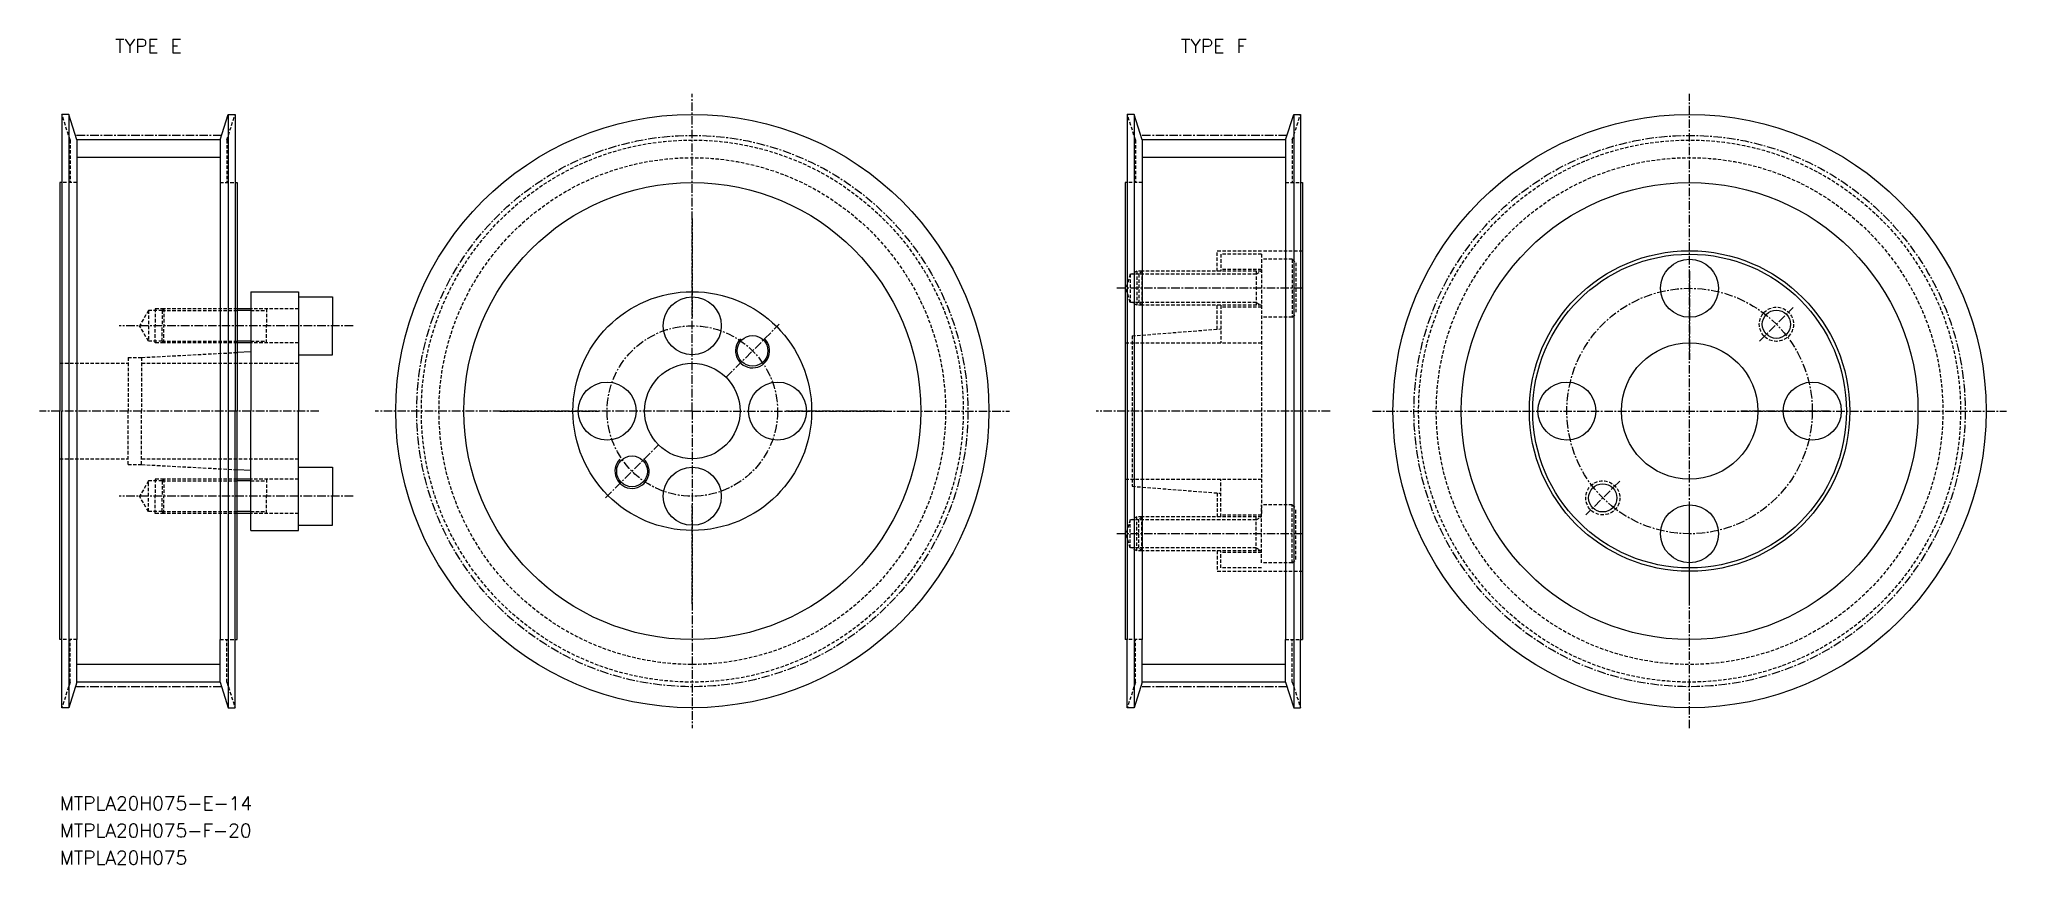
# Model space of a CAD drawing. Extents: x 328 to 616, y 1627 to 1748.
import ezdxf
from ezdxf.enums import TextEntityAlignment as Align

# ---------------------------------------------------------------- set-up
doc = ezdxf.new("R2010")
doc.units = 0
doc.linetypes.add('CENTER', pattern=[2, 1.25, -0.25, 0.25, -0.25])
doc.linetypes.add('DASHED', pattern=[0.75, 0.5, -0.25])
doc.layers.get('0').update_dxf_attribs({"linetype": 'CONTINUOUS'})
doc.layers.add('CENTER', color=1, linetype='CENTER')
doc.styles.add('MISUMI', font='txt.shx')

msp = doc.modelspace()

# ---------------------------------------------------------------- linework, layer by layer
at = {"color": 7, "linetype": 'CONTINUOUS'}
for p, q in [((330.84, 1736.88), (330.84, 1726.88)), ((331.84, 1736.88), (330.84, 1736.88)), ((331.84, 1736.88), (331.84, 1649.88)), ((333.04, 1733.12), (331.84, 1736.88)), ((354.04, 1733.12), (355.24, 1736.88)), ((355.24, 1736.88), (355.24, 1649.88)), ((355.24, 1736.88), (356.24, 1736.88)), ((356.24, 1736.88), (356.24, 1726.88)), ((487.1, 1736.88), (487.1, 1726.88)), ((488.1, 1736.88), (487.1, 1736.88)), ((488.1, 1736.88), (488.1, 1649.88)), ((489.3, 1733.12), (488.1, 1736.88)), ((510.3, 1733.12), (511.5, 1736.88)), ((511.5, 1736.88), (511.5, 1649.88)), ((511.5, 1736.88), (512.5, 1736.88)), ((512.5, 1736.88), (512.5, 1726.88)), ((354.04, 1733.12), (333.04, 1733.12)), ((333.04, 1733.12), (333.04, 1726.88)), ((354.04, 1733.12), (354.04, 1726.88)), ((510.3, 1733.12), (489.3, 1733.12)), ((489.3, 1733.12), (489.3, 1726.88)), ((510.3, 1733.12), (510.3, 1726.88)), ((330.54, 1726.88), (330.54, 1693.38)), ((330.84, 1726.88), (330.54, 1726.88)), ((330.84, 1726.88), (330.84, 1693.38)), ((333.04, 1726.88), (333.04, 1659.88)), ((354.04, 1726.88), (354.04, 1659.88)), ((356.24, 1726.88), (356.24, 1693.38)), ((356.24, 1726.88), (356.54, 1726.88)), ((356.54, 1726.88), (356.54, 1708.38)), ((486.8, 1726.88), (486.8, 1659.88)), ((487.1, 1726.88), (486.8, 1726.88)), ((487.1, 1726.88), (487.1, 1659.88)), ((489.3, 1726.88), (489.3, 1659.88)), ((510.3, 1726.88), (510.3, 1659.88)), ((512.5, 1726.88), (512.5, 1659.88)), ((512.5, 1726.88), (512.8, 1726.88)), ((512.8, 1726.88), (512.8, 1659.88)), ((356.54, 1708.38), (356.54, 1703.38)), ((358.54, 1708.38), (356.54, 1708.38)), ((358.54, 1710.88), (365.54, 1710.88)), ((358.54, 1710.88), (358.54, 1708.38)), ((358.54, 1708.38), (358.54, 1703.38)), ((365.54, 1710.88), (365.54, 1710.13)), ((365.54, 1710.13), (370.54, 1710.13)), ((365.54, 1710.13), (365.54, 1701.63)), ((370.54, 1710.13), (370.54, 1705.88)), ((370.54, 1701.63), (370.54, 1705.88)), ((356.54, 1703.38), (356.54, 1701.97)), ((358.54, 1703.38), (356.54, 1703.38)), ((358.54, 1703.38), (358.54, 1702.08)), ((358.54, 1702.08), (356.54, 1701.97)), ((356.54, 1701.97), (356.54, 1693.38)), ((358.54, 1702.08), (358.54, 1693.38)), ((365.54, 1701.63), (365.54, 1693.38)), ((365.54, 1701.63), (370.54, 1701.63)), ((330.54, 1659.88), (330.54, 1693.38)), ((330.84, 1659.88), (330.84, 1693.38)), ((356.24, 1659.88), (356.24, 1693.38)), ((356.54, 1684.78), (356.54, 1693.38)), ((358.54, 1684.68), (358.54, 1693.38)), ((365.54, 1685.13), (365.54, 1693.38)), ((365.54, 1676.63), (365.54, 1685.13)), ((365.54, 1685.13), (370.54, 1685.13)), ((370.54, 1685.13), (370.54, 1680.88)), ((356.54, 1683.38), (356.54, 1684.78)), ((358.54, 1684.68), (356.54, 1684.78)), ((356.54, 1678.38), (356.54, 1683.38)), ((358.54, 1683.38), (356.54, 1683.38)), ((358.54, 1683.38), (358.54, 1684.68)), ((358.54, 1678.38), (358.54, 1683.38)), ((370.54, 1676.63), (370.54, 1680.88)), ((356.54, 1659.88), (356.54, 1678.38)), ((358.54, 1678.38), (356.54, 1678.38)), ((358.54, 1675.88), (358.54, 1678.38)), ((365.54, 1676.63), (370.54, 1676.63)), ((365.54, 1675.88), (365.54, 1676.63)), ((358.54, 1675.88), (365.54, 1675.88)), ((330.84, 1659.88), (330.54, 1659.88)), ((330.84, 1649.88), (330.84, 1659.88)), ((333.04, 1653.64), (333.04, 1659.88)), ((354.04, 1653.64), (354.04, 1659.88)), ((356.24, 1649.88), (356.24, 1659.88)), ((356.24, 1659.88), (356.54, 1659.88)), ((487.1, 1659.88), (486.8, 1659.88)), ((487.1, 1649.88), (487.1, 1659.88)), ((489.3, 1653.64), (489.3, 1659.88)), ((510.3, 1653.64), (510.3, 1659.88)), ((512.5, 1649.88), (512.5, 1659.88)), ((512.5, 1659.88), (512.8, 1659.88)), ((333.04, 1653.64), (331.84, 1649.88)), ((354.04, 1653.64), (333.04, 1653.64)), ((354.04, 1653.64), (355.24, 1649.88)), ((489.3, 1653.64), (488.1, 1649.88)), ((510.3, 1653.64), (489.3, 1653.64)), ((510.3, 1653.64), (511.5, 1649.88)), ((331.84, 1649.88), (330.84, 1649.88)), ((355.24, 1649.88), (356.24, 1649.88)), ((488.1, 1649.88), (487.1, 1649.88)), ((511.5, 1649.88), (512.5, 1649.88))]:
    msp.add_line(p, q, dxfattribs=at)
at = {"color": 3, "linetype": 'DASHED'}
for p, q in [((332.04, 1733.12), (330.84, 1736.88)), ((355.04, 1733.12), (356.24, 1736.88)), ((488.3, 1733.12), (487.1, 1736.88)), ((511.3, 1733.12), (512.5, 1736.88)), ((332.04, 1733.12), (332.04, 1726.88)), ((355.04, 1733.12), (355.04, 1726.88)), ((488.3, 1733.12), (488.3, 1726.88)), ((511.3, 1733.12), (511.3, 1726.88)), ((333.04, 1726.88), (330.84, 1726.88)), ((354.04, 1726.88), (356.24, 1726.88)), ((489.3, 1726.88), (487.1, 1726.88)), ((510.3, 1726.88), (512.5, 1726.88)), ((500.3, 1716.88), (512.8, 1716.88)), ((500.3, 1713.88), (500.3, 1716.88)), ((488.51, 1713.88), (487.76, 1713.44)), ((489.23, 1713.88), (488.51, 1713.88)), ((488.51, 1713.88), (488.51, 1708.88)), ((489.23, 1713.88), (488.8, 1713.44)), ((506.8, 1713.88), (489.23, 1713.88)), ((489.23, 1713.88), (489.23, 1708.88)), ((506.8, 1716.38), (500.8, 1716.38)), ((500.8, 1716.38), (500.8, 1713.88)), ((506.8, 1714.13), (500.8, 1714.13)), ((506, 1713.88), (506, 1708.88)), ((506, 1713.44), (506.75, 1713.88)), ((506.8, 1716.38), (506.8, 1678.13)), ((511.3, 1715.63), (506.8, 1715.63)), ((506.8, 1715.63), (506.8, 1707.13)), ((511.3, 1715.63), (511.3, 1707.13)), ((511.3, 1715.63), (511.8, 1715.13)), ((511.8, 1715.13), (511.8, 1707.63)), ((487.53, 1713.44), (486.9, 1711.38)), ((487.53, 1709.31), (486.9, 1711.38)), ((488.8, 1713.44), (487.53, 1713.44)), ((487.53, 1713.44), (487.53, 1709.31)), ((506, 1713.44), (488.8, 1713.44)), ((488.8, 1713.44), (488.8, 1709.31)), ((343.54, 1708.13), (342.24, 1705.88)), ((345.54, 1708.13), (343.54, 1708.13)), ((343.54, 1708.13), (343.54, 1703.63)), ((345.79, 1708.38), (344.54, 1708.38)), ((344.54, 1708.38), (344.54, 1705.88)), ((345.79, 1708.38), (345.54, 1708.13)), ((345.54, 1708.13), (356.54, 1708.13)), ((345.54, 1708.13), (345.54, 1705.88)), ((356.54, 1708.38), (345.79, 1708.38)), ((345.79, 1708.38), (345.79, 1705.88)), ((365.54, 1708.38), (358.54, 1708.38)), ((358.54, 1708.13), (360.87, 1708.13)), ((360.87, 1708.38), (360.87, 1705.88)), ((488.8, 1709.31), (487.53, 1709.31)), ((488.51, 1708.88), (487.76, 1709.31)), ((489.23, 1708.88), (488.51, 1708.88)), ((506, 1709.31), (488.8, 1709.31)), ((489.23, 1708.88), (488.8, 1709.31)), ((506.8, 1708.88), (489.23, 1708.88)), ((500.3, 1705.39), (500.3, 1708.88)), ((500.8, 1708.88), (500.8, 1703.38)), ((506.8, 1708.63), (500.8, 1708.63)), ((506, 1709.31), (506.75, 1708.88)), ((343.54, 1703.63), (342.24, 1705.88)), ((344.54, 1703.38), (344.54, 1705.88)), ((345.54, 1703.63), (345.54, 1705.88)), ((345.79, 1703.38), (345.79, 1705.88)), ((360.87, 1703.38), (360.87, 1705.88)), ((487.8, 1704.4), (500.8, 1705.43)), ((511.3, 1707.13), (506.8, 1707.13)), ((511.3, 1707.13), (511.8, 1707.63)), ((345.54, 1703.63), (343.54, 1703.63)), ((345.79, 1703.38), (344.54, 1703.38)), ((345.54, 1703.63), (356.54, 1703.63)), ((345.79, 1703.38), (345.54, 1703.63)), ((356.54, 1703.38), (345.79, 1703.38)), ((358.54, 1703.63), (360.87, 1703.63)), ((365.54, 1703.38), (358.54, 1703.38)), ((486.8, 1703.38), (506.8, 1703.38)), ((487.8, 1704.4), (487.8, 1682.35)), ((330.54, 1700.38), (340.54, 1700.38)), ((340.54, 1701.23), (340.54, 1693.38)), ((340.54, 1701.23), (342.54, 1701.23)), ((342.54, 1701.23), (356.54, 1701.97)), ((342.54, 1701.23), (342.54, 1693.38)), ((342.54, 1700.38), (365.54, 1700.38)), ((340.54, 1685.53), (340.54, 1693.38)), ((342.54, 1685.53), (342.54, 1693.38)), ((330.54, 1686.38), (340.54, 1686.38)), ((340.54, 1685.53), (342.54, 1685.53)), ((342.54, 1686.38), (365.54, 1686.38)), ((342.54, 1685.53), (356.54, 1684.78)), ((343.54, 1683.13), (342.24, 1680.88)), ((345.54, 1683.13), (343.54, 1683.13)), ((343.54, 1678.63), (343.54, 1683.13)), ((345.79, 1683.38), (344.54, 1683.38)), ((344.54, 1683.38), (344.54, 1680.88)), ((345.79, 1683.38), (345.54, 1683.13)), ((345.54, 1683.13), (356.54, 1683.13)), ((345.54, 1683.13), (345.54, 1680.88)), ((356.54, 1683.38), (345.79, 1683.38)), ((345.79, 1683.38), (345.79, 1680.88)), ((365.54, 1683.38), (358.54, 1683.38)), ((358.54, 1683.13), (360.87, 1683.13)), ((360.87, 1683.38), (360.87, 1680.88)), ((486.8, 1683.38), (506.8, 1683.38)), ((487.8, 1682.35), (500.8, 1681.33)), ((500.8, 1677.88), (500.8, 1683.38)), ((343.54, 1678.63), (342.24, 1680.88)), ((344.54, 1678.38), (344.54, 1680.88)), ((345.54, 1678.63), (345.54, 1680.88)), ((345.79, 1678.38), (345.79, 1680.88)), ((360.87, 1678.38), (360.87, 1680.88)), ((500.3, 1681.36), (500.3, 1677.88)), ((511.3, 1679.63), (506.8, 1679.63)), ((506.8, 1671.13), (506.8, 1679.63)), ((511.3, 1671.13), (511.3, 1679.63)), ((511.3, 1679.63), (511.8, 1679.13)), ((345.54, 1678.63), (343.54, 1678.63)), ((345.79, 1678.38), (344.54, 1678.38)), ((345.54, 1678.63), (356.54, 1678.63)), ((345.79, 1678.38), (345.54, 1678.63)), ((356.54, 1678.38), (345.79, 1678.38)), ((358.54, 1678.63), (360.87, 1678.63)), ((365.54, 1678.38), (358.54, 1678.38)), ((487.53, 1677.44), (486.9, 1675.38)), ((487.53, 1673.31), (487.53, 1677.44)), ((488.8, 1677.44), (487.53, 1677.44)), ((488.51, 1677.88), (487.76, 1677.44)), ((489.23, 1677.88), (488.51, 1677.88)), ((488.51, 1672.88), (488.51, 1677.88)), ((489.23, 1677.88), (488.8, 1677.44)), ((506, 1677.44), (488.8, 1677.44)), ((488.8, 1673.31), (488.8, 1677.44)), ((506.8, 1677.88), (489.23, 1677.88)), ((489.23, 1672.88), (489.23, 1677.88)), ((506.8, 1678.13), (500.8, 1678.13)), ((506, 1672.88), (506, 1677.88)), ((506, 1677.44), (506.75, 1677.88)), ((511.8, 1671.63), (511.8, 1679.13)), ((487.53, 1673.31), (486.9, 1675.38)), ((488.8, 1673.31), (487.53, 1673.31)), ((488.51, 1672.88), (487.76, 1673.31)), ((489.23, 1672.88), (488.51, 1672.88)), ((506, 1673.31), (488.8, 1673.31)), ((489.23, 1672.88), (488.8, 1673.31)), ((506.8, 1672.88), (489.23, 1672.88)), ((500.3, 1672.88), (500.3, 1669.88)), ((500.8, 1670.38), (500.8, 1672.88)), ((506.8, 1672.63), (500.8, 1672.63)), ((506, 1673.31), (506.75, 1672.88)), ((511.3, 1671.13), (506.8, 1671.13)), ((511.3, 1671.13), (511.8, 1671.63)), ((500.3, 1669.88), (512.8, 1669.88)), ((506.8, 1670.38), (500.8, 1670.38)), ((333.04, 1659.88), (330.84, 1659.88)), ((332.04, 1653.64), (332.04, 1659.88)), ((354.04, 1659.88), (356.24, 1659.88)), ((355.04, 1653.64), (355.04, 1659.88)), ((489.3, 1659.88), (487.1, 1659.88)), ((488.3, 1653.64), (488.3, 1659.88)), ((510.3, 1659.88), (512.5, 1659.88)), ((511.3, 1653.64), (511.3, 1659.88)), ((332.04, 1653.64), (330.84, 1649.88)), ((355.04, 1653.64), (356.24, 1649.88)), ((488.3, 1653.64), (487.1, 1649.88)), ((511.3, 1653.64), (512.5, 1649.88))]:
    msp.add_line(p, q, dxfattribs=at)
at = {"color": 3, "linetype": 'CONTINUOUS'}
for p, q in [((354.04, 1730.53), (333.04, 1730.53)), ((510.3, 1730.53), (489.3, 1730.53)), ((354.04, 1656.23), (333.04, 1656.23)), ((510.3, 1656.23), (489.3, 1656.23))]:
    msp.add_line(p, q, dxfattribs=at)
at = {"color": 3}
for p, q in [((358.54, 1708.13), (356.54, 1708.13)), ((358.54, 1703.63), (356.54, 1703.63)), ((358.54, 1683.13), (356.54, 1683.13)), ((358.54, 1678.63), (356.54, 1678.63))]:
    msp.add_line(p, q, dxfattribs=at)
at = {"color": 7, "linetype": 'CONTINUOUS'}
for centre, radius in [((423.3, 1693.38), 43.5), ((569.56, 1693.38), 43.5), ((423.3, 1693.38), 33.5), ((569.56, 1693.38), 33.5), ((569.56, 1693.38), 23.5), ((569.56, 1693.38), 23), ((569.56, 1711.38), 4.25), ((423.3, 1693.38), 17.5), ((423.3, 1693.38), 17.5), ((423.3, 1705.88), 4.25), ((582.29, 1706.1), 2.07), ((432.14, 1702.21), 2.25), ((569.56, 1693.38), 10), ((423.3, 1693.38), 7), ((410.8, 1693.38), 4.25), ((435.8, 1693.38), 4.25), ((551.56, 1693.38), 4.25), ((587.56, 1693.38), 4.25), ((414.46, 1684.54), 2.25), ((423.3, 1680.88), 4.25), ((556.83, 1680.65), 2.07), ((569.56, 1675.38), 4.25)]:
    msp.add_circle(centre, radius, dxfattribs=at)
at = {"color": 3, "linetype": 'DASHED'}
for centre, radius in [((423.3, 1693.38), 39.74), ((569.56, 1693.38), 39.74), ((423.3, 1693.38), 37.15), ((569.56, 1693.38), 37.15), ((582.29, 1706.1), 2.5), ((556.83, 1680.65), 2.5)]:
    msp.add_circle(centre, radius, dxfattribs=at)
at = {"color": 3}
for centre in [(432.14, 1702.21), (414.46, 1684.54)]:
    msp.add_arc(centre, 2.5, 135, 47, dxfattribs=at)
at = {"layer": 'CENTER', "color": 1, "linetype": 'CENTER'}
for p, q in [((423.3, 1693.38), (423.3, 1739.88)), ((569.56, 1646.88), (569.56, 1739.88)), ((354.26, 1733.8), (332.82, 1733.8)), ((510.52, 1733.8), (489.08, 1733.8)), ((423.3, 1721.63), (423.3, 1707.13)), ((569.56, 1713.88), (569.56, 1700.88)), ((512.8, 1711.38), (485.45, 1711.38)), ((579.82, 1703.63), (584.77, 1708.58)), ((373.54, 1705.88), (339.24, 1705.88)), ((428.25, 1698.33), (436.03, 1706.1)), ((368.54, 1693.38), (327.54, 1693.38)), ((423.3, 1693.38), (376.8, 1693.38)), ((395.05, 1693.38), (409.55, 1693.38)), ((423.3, 1693.38), (423.3, 1646.88)), ((423.3, 1693.38), (469.8, 1693.38)), ((451.55, 1693.38), (437.05, 1693.38)), ((516.85, 1693.38), (482.53, 1693.38)), ((523.06, 1693.38), (616.06, 1693.38)), ((549.06, 1693.38), (562.06, 1693.38)), ((590.06, 1693.38), (577.06, 1693.38)), ((410.57, 1680.65), (418.35, 1688.43)), ((569.56, 1672.88), (569.56, 1685.88)), ((559.31, 1683.12), (554.36, 1678.17)), ((373.54, 1680.88), (339.24, 1680.88)), ((423.3, 1665.13), (423.3, 1679.63)), ((569.56, 1665.13), (569.56, 1679.63)), ((512.8, 1675.38), (485.45, 1675.38)), ((354.26, 1652.95), (332.82, 1652.95)), ((510.52, 1652.95), (489.08, 1652.95))]:
    msp.add_line(p, q, dxfattribs=at)
for centre, radius in [((423.3, 1693.38), 40.42), ((569.56, 1693.38), 40.42), ((569.56, 1693.38), 18), ((423.3, 1693.38), 12.5)]:
    msp.add_circle(centre, radius, dxfattribs=at)

# ---------------------------------------------------------------- texts
at = {"color": 7, "linetype": 'CONTINUOUS', "style": 'MISUMI'}
for s, p in [('TYPE E', (343.54, 1746.88)), ('TYPE F', (499.8, 1746.88))]:
    msp.add_text(s, height=2, dxfattribs=at).set_placement(p, align=Align.MIDDLE_CENTER)
for s, p in [('MTPLA20H075-E-14', (330.54, 1634.88)), ('MTPLA20H075-F-20', (330.54, 1630.88)), ('MTPLA20H075', (330.54, 1626.88))]:
    msp.add_text(s, height=2, dxfattribs=at).set_placement(p)

doc.saveas('drawing.dxf')
